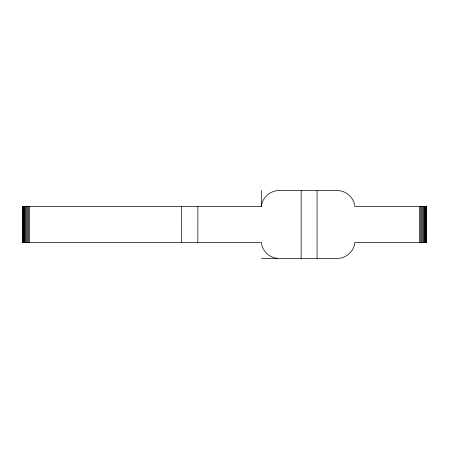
<?xml version="1.0" encoding="UTF-8"?>
<svg xmlns="http://www.w3.org/2000/svg" width="449" height="449" viewBox="0 0 449 449"><rect width="100%" height="100%" fill="white"/><g stroke="black" fill="none" stroke-linecap="round" stroke-linejoin="round"><path stroke-width="0.67" d="M181.699 242.415L181.705 206.579M197.863 242.415L197.869 206.579M426.55 206.585L354.89 206.585A17.915 17.915 0 0 0 338.961 190.657L277.252 190.657A17.915 17.915 0 0 0 261.329 206.585L22.517 206.585L22.517 242.415M22.45 242.415L261.329 242.415A17.915 17.915 0 0 0 277.252 258.343M261.329 258.343L338.961 258.343A17.915 17.915 0 0 0 354.89 242.415L426.483 242.415L426.483 206.585M426.281 206.585L426.281 242.415M425.944 206.585L425.944 242.415M425.484 206.585L425.484 242.415M424.906 206.585L424.906 242.415M424.215 206.585L424.215 242.415M423.435 206.585L423.435 242.415M422.571 206.585L422.571 242.415M421.633 206.585L421.633 242.415M420.646 206.585L420.646 242.415M419.624 206.585L419.624 242.415M317.067 190.657L317.067 258.343M301.139 190.657L301.139 258.343M261.329 190.657L261.329 206.585M29.376 206.585L29.376 242.415M28.354 206.585L28.354 242.415M27.367 206.585L27.367 242.415M26.429 206.585L26.429 242.415M25.565 206.585L25.565 242.415M24.785 206.585L24.785 242.415M24.094 206.585L24.094 242.415M23.516 206.585L23.516 242.415M23.056 206.585L23.056 242.415M22.719 206.585L22.719 242.415"/></g></svg>
